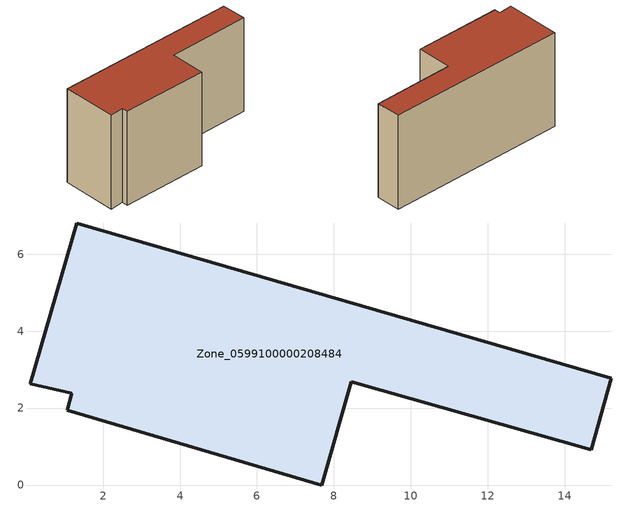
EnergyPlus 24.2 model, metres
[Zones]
Zone_0599100000208484
 floor ground (C_G): 7.68,0 1.07,1.95 1.18,2.38 0.11,2.63 1.31,6.81 15.21,2.77 14.69,0.91 8.45,2.69 z0
 wall outside (C_F): 15.21,2.77 1.31,6.81 0.11,2.63 1.18,2.38 1.07,1.95 7.68,0 8.45,2.69 14.69,0.91 15.21,2.77 z0:7.71
 roof outside (C_R): 0.11,2.63 1.18,2.38 1.07,1.95 7.68,0 8.45,2.69 14.69,0.91 15.21,2.77 1.31,6.81 z7.71
[BUILDING]
Pand.0599100000208484: North Axis=0; Terrain=City; Loads Convergence Tolerance Value=0.04; Temperature Convergence Tolerance Value=0.4; Solar Distribution=FullExterior; Maximum Number of Warmup Days=25; Minimum Number of Warmup Days=1
[Site:Location]
Rotterdam.The.Hague.AP_ZH_NLD Design_Conditions: Latitude=51.96; Longitude=4.45; Time Zone=1; Elevation=-4.5
[SITE:GROUNDTEMPERATURE:BUILDINGSURFACE]
18, 18, 18, 18, 18, 18, 18, 18, 18, 18, 18, 18
[MATERIAL] Thermal Absorptance=0.9; Solar Absorptance=0.7; Visible Absorptance=0.7
Name | Roughness | Thickness | Conductivity | Density | Specific Heat
G.TC.1946 | MediumSmooth | 0.15 | 1 | 540 | 1210
F.TC.1946 | Rough | 0.3 | 0.857143 | 1920 | 840
R.TC.1946 | MediumRough | 0.2 | 0.909091 | 1500 | 1000
[CONSTRUCTION]
C_G: G.TC.1946
C_F: F.TC.1946
C_R: R.TC.1946
[ZONE]
Zone_0599100000208484: Type=1; Multiplier=1; Ceiling Height=Autocalculate; Volume=Autocalculate; Floor Area=autocalculate; Part of Total Floor Area=Yes
[ZONEINFILTRATION:DESIGNFLOWRATE]
Infil_Zone_0599100000208484: Zone or ZoneList or Space or SpaceList=Zone_0599100000208484; Schedule=AlwaysOn; Design Flow Rate Calculation Method=Flow/Area; Flow Rate per Floor Area=0.003; Constant Term Coefficient=1; Temperature Term Coefficient=0; Velocity Term Coefficient=0; Velocity Squared Term Coefficient=0
[HVACTEMPLATE:ZONE:IDEALLOADSAIRSYSTEM]
Zone_0599100000208484: Maximum Heating Supply Air Temperature=50; Minimum Cooling Supply Air Temperature=13; Maximum Heating Supply Air Humidity Ratio=0.0156; Minimum Cooling Supply Air Humidity Ratio=0.0077; Heating Limit=NoLimit; Cooling Limit=NoLimit; Dehumidification Control Type=ConstantSensibleHeatRatio; Cooling Sensible Heat Ratio=0.7; Dehumidification Setpoint=60; Humidification Control Type=None; Humidification Setpoint=30; Outdoor Air Method=None; Outdoor Air Flow Rate per Person=0.00944; Outdoor Air Flow Rate per Zone Floor Area=0; Outdoor Air Flow Rate per Zone=0; Demand Controlled Ventilation Type=None; Outdoor Air Economizer Type=NoEconomizer; Heat Recovery Type=None; Sensible Heat Recovery Effectiveness=0.7; Latent Heat Recovery Effectiveness=0.65
[ZONECONTROL:THERMOSTAT]
ThermostatControl_Zone_0599100000208484: Zone or ZoneList=Zone_0599100000208484; Control Type Schedule=DualSetpointControlType; Control 1=Thermostat_Zone_0599100000208484; Temperature Difference Between Cutout And Setpoint=0
[THERMOSTATSETPOINT:DUALSETPOINT]
Thermostat_Zone_0599100000208484: Heating Setpoint Temperature Schedule=HeatingSetpoint_Zone_0599100000208484; Cooling Setpoint Temperature Schedule=CoolingSetpoint_Zone_0599100000208484
[SCHEDULE:COMPACT]
HeatingSetpoint_Zone_0599100000208484: Through: 12/31, For: AllDays, Until: 24:00, 21
CoolingSetpoint_Zone_0599100000208484: Through: 12/31, For: AllDays, Until: 24:00, 24
DualSetpointControlType: Through: 12/31, For: AllDays, Until: 24:00, 4
AlwaysOn: Through: 12/31, For: AllDays, Until: 24:00, 1
